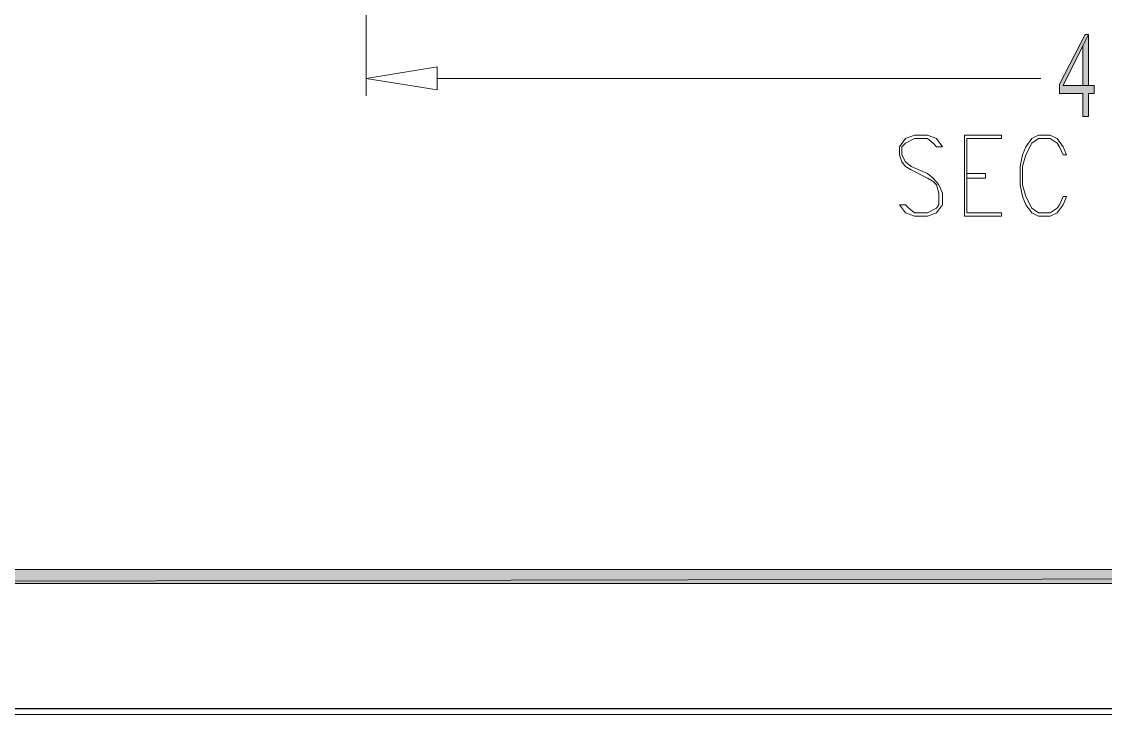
# Model space of a CAD drawing. Header units: inches. Extents: x 7 to 289, y 10 to 206.
# Drawn here: x 58.74 to 98.31, y 10.19 to 35.51 of the extents above; entities that cross this region are included whole.
import ezdxf

# ---------------------------------------------------------------- set-up
doc = ezdxf.new("R2010")
doc.units = ezdxf.units.IN
doc.header["$MEASUREMENT"] = 0
doc.layers.add('图层 1', color=7, linetype='Continuous')

# ---------------------------------------------------------------- blocks, each defined once
blk = doc.blocks.new('block 2')
at = {"layer": '图层 1', "color": 7, "lineweight": 25, "true_color": 0xffffff}
blk.add_lwpolyline([(7.062, 10.406), (288.706, 10.406), (288.706, 206.113), (7.062, 206.113), (7.062, 10.406)], dxfattribs=at)
at = {"layer": '图层 1', "lineweight": 0}
blk.add_lwpolyline([(6.893, 203.7), (288.917, 203.7), (288.917, 10.194), (6.893, 10.194), (6.893, 203.7)], dxfattribs=at)

msp = doc.modelspace()

# ---------------------------------------------------------------- hatches: boundary and pattern name
at = {"layer": '图层 1', "true_color": 0xdda500}
for points in [[(97.698, 35.044), (97.571, 35.044), (96.639, 33.224), (96.639, 32.885), (97.486, 32.885), (97.486, 32.038), (97.698, 32.038), (97.698, 32.885), (97.909, 32.885), (97.909, 33.181), (97.698, 33.181), (96.766, 33.181), (97.486, 34.621)], [(97.698, 35.044), (97.486, 34.621), (97.486, 33.181), (96.766, 33.181), (97.698, 33.181)]]:
    msp.add_hatch(color=42, dxfattribs=at).paths.add_polyline_path(points)
at = {"layer": '图层 1', "true_color": 0xffffff}
for points in [[(284.134, 14.978), (283.626, 15.486), (11.888, 14.978)], [(283.626, 15.486), (11.888, 14.978), (11.888, 15.486)]]:
    msp.add_hatch(color=7, dxfattribs=at).paths.add_polyline_path(points)

# ---------------------------------------------------------------- linework, layer by layer
at = {"layer": '图层 1', "color": 131, "lineweight": 5, "true_color": 0x7fffff}
msp.add_lwpolyline([(71.324, 43.383), (71.324, 32.8)], dxfattribs=at)
at = {"layer": '图层 1', "lineweight": 0}
for points in [[(97.698, 35.044), (97.571, 35.044), (96.639, 33.224), (96.639, 32.885), (97.486, 32.885), (97.486, 32.038), (97.698, 32.038), (97.698, 32.885), (97.909, 32.885), (97.909, 33.181), (97.698, 33.181), (96.766, 33.181), (97.486, 34.621), (97.698, 35.044)], [(97.698, 35.044), (97.486, 34.621), (97.486, 33.181), (96.766, 33.181), (97.698, 33.181), (97.698, 35.044)], [(284.134, 14.978), (283.626, 15.486), (11.888, 14.978), (284.134, 14.978)], [(283.626, 15.486), (11.888, 14.978), (11.888, 15.486), (283.626, 15.486)]]:
    msp.add_lwpolyline(points, dxfattribs=at)
at = {"layer": '图层 1', "color": 42, "lineweight": 5, "true_color": 0xdda500}
for points in [[(97.698, 35.044), (97.571, 35.044), (96.639, 33.224), (96.639, 32.885), (97.486, 32.885), (97.486, 32.038), (97.698, 32.038), (97.698, 32.885), (97.909, 32.885), (97.909, 33.181), (97.698, 33.181), (96.766, 33.181), (97.486, 34.621), (97.698, 35.044)], [(97.698, 35.044), (97.486, 34.621), (97.486, 33.181), (96.766, 33.181), (97.698, 33.181), (97.698, 35.044)]]:
    msp.add_lwpolyline(points, dxfattribs=at)
at = {"layer": '图层 1', "color": 3, "lineweight": 5, "true_color": 0x00ff00}
for points in [[(73.906, 33.012), (71.324, 33.435), (73.906, 33.859), (73.906, 33.012)], [(73.906, 33.435), (95.962, 33.435)]]:
    msp.add_lwpolyline(points, dxfattribs=at)
at = {"layer": '图层 1', "color": 6, "lineweight": 9, "true_color": 0xff00ff}
for points in [[(92.364, 30.938), (92.152, 31.234), (91.813, 31.361), (91.348, 31.361), (91.009, 31.234), (90.797, 30.938), (90.797, 30.641), (90.882, 30.387), (91.009, 30.218), (91.221, 30.091), (91.813, 29.795), (92.025, 29.668), (92.152, 29.541), (92.237, 29.244), (92.237, 28.821), (92.152, 28.694), (91.813, 28.525), (91.348, 28.525), (91.136, 28.694), (91.009, 28.821), (90.797, 28.821)], [(93.168, 31.361), (94.523, 31.361)], [(93.168, 31.361), (93.168, 28.398)], [(93.253, 31.234), (94.523, 31.234), (94.523, 31.361)], [(96.893, 30.641), (96.766, 30.938), (96.555, 31.234), (96.301, 31.361), (95.877, 31.361), (95.623, 31.234), (95.412, 30.938), (95.285, 30.641), (95.2, 30.218), (95.2, 29.541), (95.285, 29.117), (95.412, 28.821), (95.623, 28.525), (95.877, 28.398), (96.301, 28.398), (96.555, 28.525), (96.766, 28.821), (96.893, 29.117)], [(92.364, 30.938), (92.152, 30.938), (92.025, 31.065), (91.813, 31.234), (91.348, 31.234), (91.009, 31.065), (90.882, 30.938), (90.882, 30.641), (91.009, 30.387), (91.221, 30.218), (91.813, 29.964), (92.025, 29.795), (92.237, 29.541), (92.364, 29.244), (92.364, 28.821), (92.152, 28.525), (91.813, 28.398), (91.348, 28.398), (91.009, 28.525), (90.797, 28.821)], [(93.253, 31.234), (93.253, 28.525)], [(96.893, 30.641), (96.766, 30.641), (96.639, 30.938), (96.555, 31.065), (96.301, 31.234), (95.877, 31.234), (95.623, 31.065), (95.412, 30.641), (95.285, 30.218), (95.285, 29.541), (95.412, 29.117), (95.623, 28.694), (95.877, 28.525), (96.301, 28.525), (96.555, 28.694), (96.639, 28.821), (96.766, 29.117), (96.893, 29.117)], [(93.253, 29.964), (93.93, 29.964), (93.93, 29.795), (93.253, 29.795)], [(93.253, 28.525), (94.523, 28.525), (94.523, 28.398), (93.168, 28.398)]]:
    msp.add_lwpolyline(points, dxfattribs=at)

# ---------------------------------------------------------------- block references
at = {"layer": '图层 1'}
msp.add_blockref('block 2', (0, 0), dxfattribs=at)

doc.saveas('drawing.dxf')
